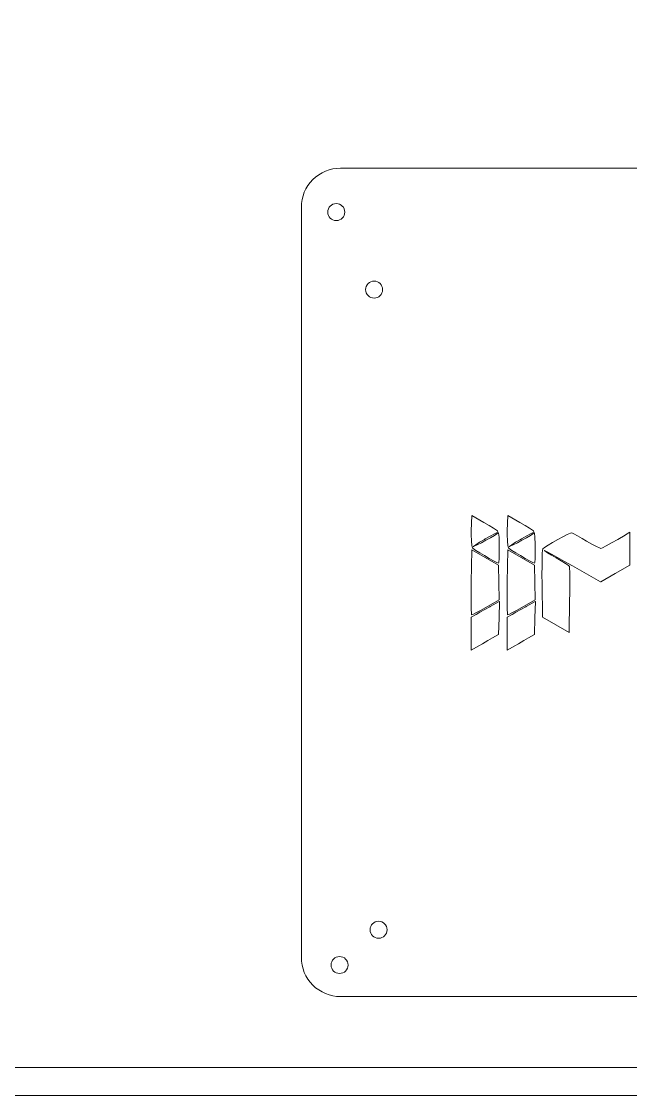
# Model space of a CAD drawing. Header units: millimetres. Extents: x -5 to 795, y -5 to 389.
# Drawn here: x 211.3 to 320.4, y -5 to 187.3 of the extents above; entities that cross this region are included whole.
import ezdxf

# ---------------------------------------------------------------- set-up
doc = ezdxf.new("R2010")
doc.units = ezdxf.units.MM
doc.header["$MEASUREMENT"] = 0
doc.layers.get('0').update_dxf_attribs({"lineweight": 0, "true_color": 0xf6921e})
doc.layers.add('Cutting lines', color=5, linetype='Continuous', lineweight=0)
doc.layers.add('Line engraving', color=1, linetype='Continuous', lineweight=0)

msp = doc.modelspace()

# ---------------------------------------------------------------- linework, layer by layer
at = {"lineweight": 0}
for points in [[(-5, -5), (795, -5), (795, 389), (-5, 389)], [(0, 0), (790, 0), (790, 384), (0, 384)]]:
    msp.add_lwpolyline(points, close=True, dxfattribs=at)
at = {"layer": 'Cutting lines', "lineweight": 0}
msp.add_lwpolyline([(426.53, 114.85), (459.94, 130.43, 0.414222), (463.32, 139.73), (437.36, 195.41, 0.414191), (428.06, 198.8), (348.49, 161.7, -0.109498), (345.53, 161.05), (268.4, 161.05, 0.414214), (261.4, 154.05), (261.4, 19.72, 0.414214), (268.4, 12.72), (270.45, 12.72), (306.16, 12.72), (376.03, 12.72), (411.94, 12.72), (415.48, 12.72, 0.414214), (422.48, 19.72), (422.48, 108.51, -0.291482)], format="xyb", close=True, dxfattribs=at)
for centre in [(267.66, 153.19), (274.43, 139.3), (275.24, 24.69), (268.25, 18.37)]:
    msp.add_circle(centre, 1.52, dxfattribs=at)
at = {"layer": 'Line engraving', "linetype": 'Continuous'}
for p, q in [((291.84, 96.1), (291.91, 98.83)), ((291.91, 98.83), (291.91, 98.84)), ((291.91, 98.84), (291.91, 98.84)), ((291.91, 98.84), (291.91, 98.84)), ((291.91, 98.84), (291.91, 98.84)), ((291.91, 98.84), (291.92, 98.84)), ((291.91, 98.83), (291.91, 98.83)), ((291.92, 98.84), (291.92, 98.85)), ((291.92, 98.85), (291.92, 98.85)), ((291.92, 98.85), (291.92, 98.85)), ((291.92, 98.85), (291.92, 98.85)), ((291.92, 98.85), (291.92, 98.85)), ((291.92, 98.85), (291.93, 98.85)), ((291.92, 98.84), (291.92, 98.84)), ((291.92, 98.84), (291.92, 98.84)), ((291.92, 98.84), (291.92, 98.84)), ((291.93, 98.85), (291.93, 98.85)), ((291.93, 98.85), (291.93, 98.85)), ((291.93, 98.85), (291.93, 98.85)), ((291.93, 98.85), (291.93, 98.85)), ((291.93, 98.85), (291.93, 98.85)), ((291.93, 98.85), (291.94, 98.85)), ((291.94, 98.85), (291.94, 98.85)), ((291.94, 98.85), (294.09, 97.61)), ((298.29, 96.1), (298.36, 98.83)), ((298.36, 98.83), (298.36, 98.84)), ((298.36, 98.84), (298.36, 98.84)), ((298.36, 98.84), (298.36, 98.84)), ((298.36, 98.84), (298.36, 98.84)), ((298.36, 98.84), (298.37, 98.84)), ((298.36, 98.83), (298.36, 98.83)), ((298.37, 98.84), (298.37, 98.85)), ((298.37, 98.85), (298.37, 98.85)), ((298.37, 98.85), (298.37, 98.85)), ((298.37, 98.85), (298.37, 98.85)), ((298.37, 98.85), (298.37, 98.85)), ((298.37, 98.85), (298.38, 98.85)), ((298.37, 98.84), (298.37, 98.84)), ((298.37, 98.84), (298.37, 98.84)), ((298.37, 98.84), (298.37, 98.84)), ((298.38, 98.85), (298.38, 98.85)), ((298.38, 98.85), (298.38, 98.85)), ((298.38, 98.85), (298.38, 98.85)), ((298.38, 98.85), (298.38, 98.85)), ((298.38, 98.85), (298.38, 98.85)), ((298.38, 98.85), (298.39, 98.85)), ((298.39, 98.85), (298.39, 98.85)), ((298.39, 98.85), (300.54, 97.61)), ((294.09, 97.61), (294.09, 97.61)), ((294.09, 97.61), (294.09, 97.61)), ((294.09, 97.61), (295.02, 97.06)), ((295.02, 97.06), (295.02, 97.06)), ((295.02, 97.06), (295.02, 97.06)), ((295.02, 97.06), (295.81, 96.58)), ((295.81, 96.58), (295.81, 96.58)), ((295.81, 96.58), (295.81, 96.58)), ((295.81, 96.58), (296.36, 96.23)), ((296.36, 96.23), (296.36, 96.22)), ((296.36, 96.22), (296.36, 96.22)), ((296.36, 96.22), (296.54, 96.09)), ((300.54, 97.61), (300.54, 97.61)), ((300.54, 97.61), (300.54, 97.61)), ((300.54, 97.61), (301.47, 97.06)), ((301.47, 97.06), (301.47, 97.06)), ((301.47, 97.06), (301.47, 97.06)), ((301.47, 97.06), (302.26, 96.58)), ((302.26, 96.58), (302.26, 96.58)), ((302.26, 96.58), (302.26, 96.58)), ((302.26, 96.58), (302.81, 96.23)), ((302.81, 96.23), (302.81, 96.22)), ((302.81, 96.22), (302.81, 96.22)), ((302.81, 96.22), (302.99, 96.09)), ((291.83, 95.48), (291.84, 96.1)), ((291.85, 94.28), (291.83, 95.48)), ((291.83, 95.48), (291.83, 95.48)), ((291.83, 95.48), (291.83, 95.48)), ((291.84, 96.1), (291.84, 96.1)), ((291.84, 96.1), (291.84, 96.1)), ((291.92, 93.46), (291.85, 94.28)), ((291.85, 94.28), (291.85, 94.28)), ((291.85, 94.28), (291.85, 94.28)), ((294.2, 94.57), (293.32, 94.06)), ((293.64, 93.97), (294.46, 94.42)), ((294.35, 94.65), (294.2, 94.57)), ((295.34, 95.21), (294.35, 94.65)), ((294.35, 94.65), (294.35, 94.65)), ((294.46, 94.42), (295.28, 94.88)), ((295.28, 94.88), (295.97, 95.3)), ((295.99, 95.56), (295.34, 95.21)), ((295.97, 95.3), (296.44, 95.6)), ((296.37, 95.74), (295.99, 95.56)), ((296.53, 95.77), (296.37, 95.74)), ((296.44, 95.6), (296.56, 95.72)), ((296.56, 95.72), (296.53, 95.77)), ((296.54, 96.09), (296.54, 96.09)), ((296.54, 96.09), (296.55, 96.09)), ((296.55, 96.09), (296.55, 96.09)), ((296.55, 96.09), (296.55, 96.08)), ((296.55, 96.08), (296.55, 96.08)), ((296.55, 96.08), (296.55, 96.08)), ((296.55, 96.08), (296.7, 95.72)), ((296.7, 95.72), (296.7, 95.72)), ((296.7, 95.72), (296.7, 95.72)), ((296.7, 95.72), (296.7, 95.72)), ((296.7, 95.72), (296.7, 95.72)), ((296.7, 95.72), (296.7, 95.72)), ((296.7, 95.72), (296.8, 94.95)), ((296.8, 94.95), (296.8, 94.95)), ((296.8, 94.95), (296.8, 94.95)), ((296.8, 94.95), (296.84, 93.75)), ((298.28, 95.48), (298.29, 96.1)), ((298.3, 94.28), (298.28, 95.48)), ((298.28, 95.48), (298.28, 95.48)), ((298.28, 95.48), (298.28, 95.48)), ((298.29, 96.1), (298.29, 96.1)), ((298.29, 96.1), (298.29, 96.1)), ((298.37, 93.46), (298.3, 94.28)), ((298.3, 94.28), (298.3, 94.28)), ((298.3, 94.28), (298.3, 94.28)), ((300.65, 94.57), (299.77, 94.06)), ((300.09, 93.97), (300.91, 94.42)), ((300.8, 94.65), (300.65, 94.57)), ((301.78, 95.21), (300.8, 94.65)), ((300.8, 94.65), (300.8, 94.65)), ((300.91, 94.42), (301.73, 94.88)), ((301.73, 94.88), (302.42, 95.3)), ((302.44, 95.56), (301.78, 95.21)), ((302.42, 95.3), (302.88, 95.6)), ((302.82, 95.74), (302.44, 95.56)), ((302.98, 95.77), (302.82, 95.74)), ((302.88, 95.6), (303.01, 95.72)), ((303.01, 95.72), (302.98, 95.77)), ((302.99, 96.09), (302.99, 96.09)), ((302.99, 96.09), (302.99, 96.09)), ((302.99, 96.09), (302.99, 96.09)), ((302.99, 96.09), (302.99, 96.08)), ((302.99, 96.08), (302.99, 96.08)), ((302.99, 96.08), (303, 96.08)), ((303, 96.08), (303.15, 95.72)), ((303.15, 95.72), (303.15, 95.72)), ((303.15, 95.72), (303.15, 95.72)), ((303.15, 95.72), (303.15, 95.72)), ((303.15, 95.72), (303.15, 95.72)), ((303.15, 95.72), (303.15, 95.72)), ((303.15, 95.72), (303.24, 94.95)), ((303.24, 94.95), (303.24, 94.95)), ((303.24, 94.95), (303.24, 94.95)), ((303.24, 94.95), (303.29, 93.75)), ((306.39, 94.05), (307.31, 94.57)), ((307.31, 94.57), (308.21, 95.05)), ((307.31, 94.57), (307.31, 94.57)), ((307.31, 94.57), (307.31, 94.57)), ((308.21, 95.05), (309.01, 95.44)), ((308.21, 95.05), (308.21, 95.05)), ((308.21, 95.05), (308.21, 95.05)), ((309.01, 95.45), (309.6, 95.69)), ((309.01, 95.44), (309.01, 95.45)), ((309.01, 95.44), (309.01, 95.44)), ((309.6, 95.69), (309.86, 95.74)), ((309.6, 95.69), (309.6, 95.69)), ((309.6, 95.69), (309.6, 95.69)), ((309.86, 95.74), (309.86, 95.74)), ((309.86, 95.74), (309.86, 95.74)), ((309.86, 95.74), (309.86, 95.74)), ((309.86, 95.74), (309.87, 95.74)), ((309.87, 95.74), (309.87, 95.74)), ((309.87, 95.74), (309.87, 95.74)), ((309.87, 95.74), (310.21, 95.57)), ((310.21, 95.57), (310.21, 95.57)), ((310.21, 95.57), (310.21, 95.57)), ((310.21, 95.57), (310.86, 95.22)), ((310.86, 95.22), (310.86, 95.22)), ((310.86, 95.22), (310.86, 95.22)), ((310.86, 95.22), (311.72, 94.74)), ((311.72, 94.74), (311.72, 94.74)), ((311.72, 94.74), (311.72, 94.74)), ((311.72, 94.74), (312.5, 94.29)), ((312.5, 94.29), (313.45, 93.75)), ((316.92, 93.94), (318.07, 94.59)), ((318.07, 94.59), (319.37, 95.36)), ((319.37, 95.36), (319.45, 95.41)), ((319.45, 95.41), (320.22, 95.87)), ((319.45, 95.41), (319.45, 95.41)), ((320.22, 95.87), (320.22, 95.87)), ((320.22, 95.87), (320.23, 95.87)), ((320.23, 95.87), (320.23, 95.87)), ((320.23, 95.87), (320.23, 95.87)), ((320.23, 95.87), (320.23, 95.87)), ((320.23, 95.87), (320.23, 95.87)), ((320.23, 95.87), (320.23, 95.87)), ((320.23, 95.87), (320.24, 95.87)), ((320.24, 95.87), (320.24, 95.87)), ((320.24, 95.87), (320.24, 95.87)), ((320.24, 95.87), (320.24, 95.87)), ((320.24, 95.87), (320.24, 95.87)), ((320.24, 95.87), (320.24, 95.87)), ((320.24, 95.87), (320.25, 95.87)), ((320.25, 95.87), (320.25, 95.87)), ((320.25, 95.87), (320.25, 95.87)), ((320.25, 95.87), (320.25, 95.87)), ((320.25, 95.87), (320.25, 95.87)), ((320.25, 95.87), (320.25, 95.86)), ((320.25, 95.86), (320.25, 95.86)), ((320.25, 95.86), (320.25, 95.86)), ((320.25, 95.86), (320.25, 95.86)), ((320.25, 95.86), (320.25, 95.86)), ((320.25, 95.86), (320.25, 95.85)), ((320.25, 95.85), (320.25, 95.85)), ((320.25, 95.85), (320.25, 95.85)), ((320.25, 95.85), (320.25, 89.96)), ((291.84, 86.93), (291.91, 92.68)), ((291.91, 92.69), (291.92, 92.7)), ((291.91, 92.68), (291.91, 92.69)), ((291.91, 92.69), (291.91, 92.69)), ((291.91, 92.69), (291.91, 92.69)), ((291.91, 92.69), (291.91, 92.69)), ((291.91, 92.69), (291.91, 92.69)), ((292.03, 93.06), (291.92, 93.46)), ((291.92, 93.46), (291.92, 93.46)), ((291.92, 93.46), (291.92, 93.46)), ((291.92, 92.7), (291.92, 92.7)), ((291.92, 92.7), (291.92, 92.7)), ((291.92, 92.7), (291.92, 92.7)), ((291.92, 92.7), (291.92, 92.7)), ((291.92, 92.7), (291.92, 92.7)), ((291.92, 92.7), (291.92, 92.7)), ((291.92, 92.7), (291.92, 92.7)), ((291.92, 92.7), (291.92, 92.7)), ((291.92, 92.7), (291.93, 92.7)), ((291.93, 92.7), (291.93, 92.7)), ((291.93, 92.7), (291.93, 92.7)), ((291.93, 92.7), (291.93, 92.7)), ((291.93, 92.7), (291.93, 92.7)), ((291.93, 92.7), (291.93, 92.7)), ((291.93, 92.7), (291.94, 92.7)), ((291.94, 92.7), (291.94, 92.7)), ((291.94, 92.7), (296.72, 89.96)), ((292.03, 93.05), (292.03, 93.06)), ((292.04, 93.05), (292.03, 93.05)), ((292.03, 93.05), (292.03, 93.05)), ((292.17, 92.94), (292.04, 93.05)), ((292.04, 93.05), (292.04, 93.05)), ((292.04, 93.05), (292.04, 93.05)), ((292.04, 93.05), (292.04, 93.05)), ((292.64, 92.62), (292.17, 92.94)), ((292.17, 92.94), (292.17, 92.94)), ((292.17, 92.94), (292.17, 92.94)), ((292.2, 93.29), (292.37, 93.34)), ((292.24, 93.33), (292.2, 93.29)), ((292.64, 93.62), (292.24, 93.33)), ((292.37, 93.34), (292.91, 93.59)), ((293.32, 94.06), (292.64, 93.62)), ((292.64, 92.61), (292.64, 92.62)), ((292.64, 92.62), (292.64, 92.62)), ((293.35, 92.17), (292.64, 92.61)), ((292.91, 93.59), (293.64, 93.97)), ((296.84, 93.75), (296.84, 93.75)), ((296.84, 93.75), (296.84, 93.75)), ((296.84, 93.75), (296.85, 93.06)), ((296.85, 93.06), (296.84, 91.98)), ((296.85, 93.06), (296.85, 93.06)), ((296.85, 93.06), (296.85, 93.06)), ((298.29, 86.93), (298.36, 92.68)), ((298.36, 92.69), (298.37, 92.7)), ((298.36, 92.68), (298.36, 92.69)), ((298.36, 92.69), (298.36, 92.69)), ((298.36, 92.69), (298.36, 92.69)), ((298.36, 92.69), (298.36, 92.69)), ((298.36, 92.69), (298.36, 92.69)), ((298.48, 93.06), (298.37, 93.46)), ((298.37, 93.46), (298.37, 93.46)), ((298.37, 93.46), (298.37, 93.46)), ((298.37, 92.7), (298.37, 92.7)), ((298.37, 92.7), (298.37, 92.7)), ((298.37, 92.7), (298.37, 92.7)), ((298.37, 92.7), (298.37, 92.7)), ((298.37, 92.7), (298.37, 92.7)), ((298.37, 92.7), (298.37, 92.7)), ((298.37, 92.7), (298.37, 92.7)), ((298.37, 92.7), (298.37, 92.7)), ((298.37, 92.7), (298.38, 92.7)), ((298.38, 92.7), (298.38, 92.7)), ((298.38, 92.7), (298.38, 92.7)), ((298.38, 92.7), (298.38, 92.7)), ((298.38, 92.7), (298.38, 92.7)), ((298.38, 92.7), (298.38, 92.7)), ((298.38, 92.7), (298.39, 92.7)), ((298.39, 92.7), (298.39, 92.7)), ((298.39, 92.7), (303.17, 89.96)), ((298.48, 93.05), (298.48, 93.06)), ((298.49, 93.05), (298.48, 93.05)), ((298.48, 93.05), (298.48, 93.05)), ((298.61, 92.94), (298.49, 93.05)), ((298.49, 93.05), (298.49, 93.05)), ((298.49, 93.05), (298.49, 93.05)), ((298.49, 93.05), (298.49, 93.05)), ((298.62, 92.94), (298.61, 92.94)), ((299.09, 92.62), (298.62, 92.94)), ((298.62, 92.94), (298.62, 92.94)), ((298.65, 93.29), (298.82, 93.34)), ((298.69, 93.33), (298.65, 93.29)), ((299.09, 93.62), (298.69, 93.33)), ((298.82, 93.34), (299.36, 93.59)), ((299.77, 94.06), (299.09, 93.62)), ((299.09, 92.61), (299.09, 92.62)), ((299.09, 92.62), (299.09, 92.62)), ((299.8, 92.17), (299.09, 92.61)), ((299.36, 93.59), (300.09, 93.97)), ((303.29, 93.75), (303.29, 93.75)), ((303.29, 93.75), (303.29, 93.75)), ((303.29, 93.75), (303.29, 93.06)), ((303.29, 93.06), (303.29, 93.06)), ((303.29, 93.06), (303.29, 93.06)), ((303.29, 93.06), (303.29, 91.98)), ((304.55, 92.03), (304.59, 92.65)), ((304.59, 92.66), (304.63, 92.85)), ((304.59, 92.65), (304.59, 92.66)), ((304.59, 92.65), (304.59, 92.65)), ((304.63, 92.85), (304.63, 92.86)), ((304.63, 92.86), (304.63, 92.86)), ((304.63, 92.86), (304.63, 92.86)), ((304.63, 92.86), (304.64, 92.86)), ((304.63, 92.85), (304.63, 92.85)), ((304.64, 92.86), (304.95, 93.14)), ((304.64, 92.86), (304.64, 92.86)), ((304.94, 92.6), (304.9, 92.61)), ((304.9, 92.61), (304.98, 92.53)), ((305.43, 92.36), (304.94, 92.6)), ((304.95, 93.14), (304.95, 93.14)), ((304.95, 93.14), (304.96, 93.14)), ((304.96, 93.14), (305.58, 93.56)), ((304.98, 92.53), (305.47, 92.2)), ((306.23, 91.94), (305.43, 92.36)), ((305.58, 93.56), (306.39, 94.05)), ((305.58, 93.56), (305.58, 93.56)), ((305.58, 93.56), (305.58, 93.56)), ((306.39, 94.05), (306.39, 94.05)), ((306.39, 94.05), (306.39, 94.05)), ((313.45, 93.75), (314.25, 93.32)), ((314.25, 93.32), (314.8, 93.05)), ((314.8, 93.05), (315.02, 92.97)), ((315.02, 92.97), (315.33, 93.09)), ((315.33, 93.09), (315.99, 93.42)), ((315.99, 93.42), (316.92, 93.94)), ((294.19, 91.67), (293.35, 92.17)), ((293.35, 92.17), (293.35, 92.17)), ((293.35, 92.17), (293.35, 92.17)), ((295.05, 91.16), (294.19, 91.67)), ((294.19, 91.67), (294.19, 91.67)), ((294.19, 91.67), (294.19, 91.67)), ((295.83, 90.73), (295.05, 91.16)), ((295.05, 91.16), (295.05, 91.16)), ((295.05, 91.16), (295.05, 91.16)), ((296.41, 90.42), (295.83, 90.73)), ((295.83, 90.73), (295.83, 90.73)), ((295.83, 90.73), (295.83, 90.73)), ((296.7, 90.3), (296.41, 90.42)), ((296.41, 90.42), (296.41, 90.42)), ((296.41, 90.42), (296.41, 90.42)), ((296.77, 90.51), (296.73, 90.32)), ((296.81, 91.1), (296.77, 90.52)), ((296.77, 90.52), (296.77, 90.51)), ((296.77, 90.51), (296.77, 90.51)), ((296.84, 91.98), (296.81, 91.1)), ((296.81, 91.1), (296.81, 91.1)), ((296.81, 91.1), (296.81, 91.1)), ((296.84, 91.98), (296.84, 91.98)), ((296.84, 91.98), (296.84, 91.98)), ((300.64, 91.67), (299.8, 92.17)), ((299.8, 92.17), (299.8, 92.17)), ((299.8, 92.17), (299.8, 92.17)), ((301.5, 91.16), (300.64, 91.67)), ((300.64, 91.67), (300.64, 91.67)), ((300.64, 91.67), (300.64, 91.67)), ((302.28, 90.73), (301.5, 91.16)), ((301.5, 91.16), (301.5, 91.16)), ((301.5, 91.16), (301.5, 91.16)), ((302.86, 90.42), (302.28, 90.73)), ((302.28, 90.73), (302.28, 90.73)), ((302.28, 90.73), (302.28, 90.73)), ((303.15, 90.3), (302.86, 90.42)), ((302.86, 90.42), (302.86, 90.42)), ((302.86, 90.42), (302.86, 90.42)), ((303.22, 90.51), (303.18, 90.32)), ((303.26, 91.1), (303.22, 90.52)), ((303.22, 90.52), (303.22, 90.51)), ((303.22, 90.51), (303.22, 90.51)), ((303.29, 91.98), (303.26, 91.1)), ((303.26, 91.1), (303.26, 91.1)), ((303.26, 91.1), (303.26, 91.1)), ((303.29, 91.98), (303.29, 91.98)), ((303.29, 91.98), (303.29, 91.98)), ((304.51, 89.77), (304.52, 91.04)), ((304.52, 91.04), (304.55, 92.03)), ((304.52, 91.04), (304.52, 91.04)), ((304.52, 91.04), (304.52, 91.04)), ((304.55, 92.03), (304.55, 92.03)), ((304.55, 92.03), (304.55, 92.03)), ((305.47, 92.2), (306.22, 91.74)), ((306.22, 91.74), (307.02, 91.28)), ((307.29, 91.36), (306.23, 91.94)), ((307.02, 91.28), (307.02, 91.28)), ((307.02, 91.28), (307.02, 91.28)), ((307.02, 91.28), (307.96, 90.73)), ((308.55, 90.65), (307.29, 91.36)), ((307.29, 91.36), (307.29, 91.36)), ((307.96, 90.73), (307.96, 90.73)), ((307.96, 90.73), (307.96, 90.73)), ((307.96, 90.73), (308.73, 90.25)), ((309.96, 89.86), (308.55, 90.65)), ((308.55, 90.65), (308.55, 90.65)), ((296.71, 90.3), (296.7, 90.3)), ((296.7, 90.3), (296.7, 90.3)), ((296.7, 90.3), (296.7, 90.3)), ((296.7, 90.3), (296.7, 90.3)), ((296.7, 90.3), (296.7, 90.3)), ((296.71, 90.3), (296.71, 90.3)), ((296.72, 90.3), (296.71, 90.3)), ((296.71, 90.3), (296.71, 90.3)), ((296.71, 90.3), (296.71, 90.3)), ((296.71, 90.3), (296.71, 90.3)), ((296.71, 90.3), (296.71, 90.3)), ((296.71, 90.3), (296.71, 90.3)), ((296.71, 90.3), (296.71, 90.3)), ((296.73, 90.32), (296.72, 90.31)), ((296.72, 90.31), (296.72, 90.31)), ((296.72, 90.31), (296.72, 90.31)), ((296.72, 90.31), (296.72, 90.31)), ((296.72, 90.31), (296.72, 90.31)), ((296.72, 90.31), (296.72, 90.3)), ((296.72, 90.3), (296.72, 90.3)), ((296.72, 90.3), (296.72, 90.3)), ((296.72, 89.96), (296.72, 89.96)), ((296.72, 89.96), (296.72, 89.95)), ((296.72, 89.95), (296.72, 89.95)), ((296.72, 89.95), (296.72, 89.95)), ((296.72, 89.95), (296.72, 89.95)), ((296.72, 89.95), (296.73, 89.95)), ((296.73, 89.95), (296.73, 89.95)), ((296.73, 89.95), (296.73, 89.95)), ((296.73, 89.95), (296.73, 89.94)), ((296.73, 89.94), (296.73, 89.94)), ((296.73, 89.94), (296.79, 86.85)), ((303.16, 90.3), (303.15, 90.3)), ((303.15, 90.3), (303.15, 90.3)), ((303.15, 90.3), (303.15, 90.3)), ((303.15, 90.3), (303.15, 90.3)), ((303.15, 90.3), (303.15, 90.3)), ((303.16, 90.3), (303.16, 90.3)), ((303.17, 90.3), (303.16, 90.3)), ((303.16, 90.3), (303.16, 90.3)), ((303.16, 90.3), (303.16, 90.3)), ((303.16, 90.3), (303.16, 90.3)), ((303.16, 90.3), (303.16, 90.3)), ((303.16, 90.3), (303.16, 90.3)), ((303.16, 90.3), (303.16, 90.3)), ((303.18, 90.32), (303.17, 90.31)), ((303.17, 90.31), (303.17, 90.31)), ((303.17, 90.31), (303.17, 90.31)), ((303.17, 90.31), (303.17, 90.31)), ((303.17, 90.31), (303.17, 90.31)), ((303.17, 90.31), (303.17, 90.3)), ((303.17, 90.3), (303.17, 90.3)), ((303.17, 90.3), (303.17, 90.3)), ((303.17, 89.96), (303.17, 89.96)), ((303.17, 89.96), (303.17, 89.95)), ((303.17, 89.95), (303.17, 89.95)), ((303.17, 89.95), (303.17, 89.95)), ((303.17, 89.95), (303.17, 89.95)), ((303.17, 89.95), (303.18, 89.95)), ((303.18, 89.95), (303.18, 89.95)), ((303.18, 89.95), (303.18, 89.95)), ((303.18, 89.95), (303.18, 89.94)), ((303.18, 89.94), (303.18, 89.94)), ((303.18, 89.94), (303.24, 86.85)), ((304.5, 88.28), (304.51, 89.77)), ((304.51, 89.77), (304.51, 89.77)), ((304.51, 89.77), (304.51, 89.77)), ((308.73, 90.25), (308.73, 90.25)), ((308.73, 90.25), (308.73, 90.25)), ((308.73, 90.25), (309.24, 89.9)), ((309.24, 89.9), (309.24, 89.9)), ((309.24, 89.9), (309.24, 89.89)), ((309.24, 89.89), (309.41, 89.73)), ((309.41, 89.73), (309.41, 89.73)), ((309.41, 89.73), (309.41, 89.73)), ((309.41, 89.73), (309.42, 89.73)), ((309.42, 89.73), (309.42, 89.73)), ((309.42, 89.73), (309.42, 89.73)), ((309.42, 89.73), (309.42, 89.73)), ((309.42, 89.73), (309.42, 89.73)), ((309.42, 89.73), (309.42, 89.72)), ((309.42, 89.72), (309.42, 89.72)), ((309.42, 89.72), (309.42, 89.72)), ((309.42, 89.72), (309.44, 89.42)), ((309.44, 89.42), (309.44, 89.42)), ((309.44, 89.42), (309.44, 89.42)), ((309.44, 89.42), (309.46, 88.72)), ((309.46, 88.72), (309.46, 88.72)), ((309.46, 88.72), (309.46, 88.71)), ((309.46, 88.71), (309.47, 87.67)), ((315, 86.97), (309.96, 89.86)), ((309.96, 89.86), (309.96, 89.86)), ((320.24, 89.94), (317.63, 88.46)), ((320.25, 89.95), (320.24, 89.95)), ((320.24, 89.95), (320.24, 89.94)), ((320.24, 89.94), (320.24, 89.94)), ((320.24, 89.94), (320.24, 89.94)), ((320.25, 89.96), (320.25, 89.96)), ((320.25, 89.96), (320.25, 89.96)), ((320.25, 89.96), (320.25, 89.96)), ((320.25, 89.96), (320.25, 89.96)), ((320.25, 89.96), (320.25, 89.96)), ((320.25, 89.96), (320.25, 89.96)), ((320.25, 89.96), (320.25, 89.95)), ((320.25, 89.95), (320.25, 89.95)), ((320.25, 89.95), (320.25, 89.95)), ((320.25, 89.95), (320.25, 89.95)), ((291.84, 85.8), (291.84, 86.93)), ((291.84, 86.93), (291.84, 86.93)), ((291.84, 86.93), (291.84, 86.93)), ((296.79, 86.85), (296.85, 83.75)), ((298.28, 85.8), (298.29, 86.93)), ((298.29, 86.93), (298.29, 86.93)), ((298.29, 86.93), (298.29, 86.93)), ((303.24, 86.85), (303.3, 83.75)), ((304.51, 86.63), (304.5, 88.28)), ((304.5, 88.28), (304.5, 88.28)), ((304.5, 88.28), (304.5, 88.28)), ((304.57, 80.67), (304.51, 86.63)), ((304.51, 86.63), (304.51, 86.63)), ((304.51, 86.63), (304.51, 86.63)), ((309.47, 87.67), (309.47, 87.67)), ((309.47, 87.67), (309.47, 87.67)), ((309.47, 87.67), (309.47, 86.35)), ((315.01, 86.97), (315, 86.97)), ((315, 86.97), (315, 86.97)), ((315.02, 86.97), (315.01, 86.97)), ((315.01, 86.97), (315.01, 86.97)), ((315.01, 86.97), (315.01, 86.97)), ((315.01, 86.97), (315.01, 86.97)), ((317.63, 88.46), (315.02, 86.97)), ((315.02, 86.97), (315.02, 86.97)), ((315.02, 86.97), (315.02, 86.97)), ((315.02, 86.97), (315.02, 86.97)), ((315.02, 86.97), (315.02, 86.97)), ((291.83, 84.3), (291.84, 85.8)), ((291.84, 85.8), (291.84, 85.8)), ((291.84, 85.8), (291.84, 85.8)), ((298.28, 84.3), (298.28, 85.8)), ((298.28, 85.8), (298.28, 85.8)), ((298.28, 85.8), (298.28, 85.8)), ((309.46, 84.83), (309.45, 83.7)), ((309.47, 86.35), (309.46, 84.83)), ((309.46, 84.83), (309.46, 84.83)), ((309.46, 84.83), (309.46, 84.83)), ((309.47, 86.35), (309.47, 86.35)), ((309.47, 86.35), (309.47, 86.35)), ((291.83, 83.01), (291.83, 84.3)), ((291.83, 84.3), (291.83, 84.3)), ((291.83, 84.3), (291.83, 84.3)), ((291.83, 82), (291.83, 83.01)), ((291.83, 83.01), (291.83, 83.01)), ((291.83, 83.01), (291.83, 83.01)), ((296.84, 83.73), (294.42, 82.36)), ((295.21, 82.55), (296.83, 83.46)), ((296.86, 83.44), (296.8, 80.51)), ((296.83, 83.46), (296.84, 83.47)), ((296.83, 83.46), (296.83, 83.46)), ((296.83, 83.46), (296.83, 83.46)), ((296.83, 83.46), (296.83, 83.46)), ((296.85, 83.74), (296.84, 83.73)), ((296.84, 83.73), (296.84, 83.73)), ((296.84, 83.73), (296.84, 83.73)), ((296.84, 83.47), (296.84, 83.47)), ((296.84, 83.47), (296.84, 83.47)), ((296.84, 83.47), (296.84, 83.47)), ((296.84, 83.47), (296.85, 83.47)), ((296.85, 83.75), (296.85, 83.75)), ((296.85, 83.75), (296.85, 83.75)), ((296.85, 83.75), (296.85, 83.75)), ((296.85, 83.75), (296.85, 83.75)), ((296.85, 83.75), (296.85, 83.75)), ((296.85, 83.75), (296.85, 83.75)), ((296.85, 83.75), (296.85, 83.74)), ((296.85, 83.74), (296.85, 83.74)), ((296.85, 83.74), (296.85, 83.74)), ((296.85, 83.74), (296.85, 83.74)), ((296.85, 83.74), (296.85, 83.74)), ((296.85, 83.47), (296.85, 83.47)), ((296.85, 83.47), (296.85, 83.47)), ((296.85, 83.47), (296.85, 83.46)), ((296.85, 83.46), (296.85, 83.46)), ((296.85, 83.46), (296.85, 83.46)), ((296.85, 83.46), (296.85, 83.46)), ((296.85, 83.46), (296.85, 83.46)), ((296.85, 83.46), (296.86, 83.46)), ((296.86, 83.46), (296.86, 83.46)), ((296.86, 83.46), (296.86, 83.46)), ((296.86, 83.46), (296.86, 83.45)), ((296.86, 83.45), (296.86, 83.45)), ((296.86, 83.45), (296.86, 83.45)), ((296.86, 83.45), (296.86, 83.45)), ((296.86, 83.45), (296.86, 83.45)), ((296.86, 83.45), (296.86, 83.44)), ((296.86, 83.44), (296.86, 83.44)), ((296.86, 83.44), (296.86, 83.44)), ((298.28, 83.01), (298.28, 84.3)), ((298.28, 84.3), (298.28, 84.3)), ((298.28, 84.3), (298.28, 84.3)), ((298.28, 82), (298.28, 83.01)), ((298.28, 83.01), (298.28, 83.01)), ((298.28, 83.01), (298.28, 83.01)), ((303.29, 83.73), (300.87, 82.36)), ((301.66, 82.55), (303.28, 83.46)), ((303.31, 83.44), (303.24, 80.51)), ((303.28, 83.46), (303.29, 83.47)), ((303.28, 83.46), (303.28, 83.46)), ((303.28, 83.46), (303.28, 83.46)), ((303.28, 83.46), (303.28, 83.46)), ((303.3, 83.74), (303.29, 83.74)), ((303.29, 83.74), (303.29, 83.73)), ((303.29, 83.73), (303.29, 83.73)), ((303.29, 83.73), (303.29, 83.73)), ((303.29, 83.47), (303.29, 83.47)), ((303.29, 83.47), (303.29, 83.47)), ((303.29, 83.47), (303.29, 83.47)), ((303.29, 83.47), (303.29, 83.47)), ((303.29, 83.47), (303.29, 83.47)), ((303.29, 83.47), (303.29, 83.47)), ((303.29, 83.47), (303.3, 83.46)), ((303.3, 83.75), (303.3, 83.75)), ((303.3, 83.75), (303.3, 83.75)), ((303.3, 83.75), (303.3, 83.75)), ((303.3, 83.75), (303.3, 83.75)), ((303.3, 83.75), (303.3, 83.75)), ((303.3, 83.75), (303.3, 83.75)), ((303.3, 83.75), (303.3, 83.74)), ((303.3, 83.74), (303.3, 83.74)), ((303.3, 83.74), (303.3, 83.74)), ((303.3, 83.74), (303.3, 83.74)), ((303.3, 83.46), (303.3, 83.46)), ((303.3, 83.46), (303.3, 83.46)), ((303.3, 83.46), (303.3, 83.46)), ((303.3, 83.46), (303.3, 83.46)), ((303.3, 83.46), (303.31, 83.46)), ((303.31, 83.46), (303.31, 83.46)), ((303.31, 83.46), (303.31, 83.46)), ((303.31, 83.46), (303.31, 83.45)), ((303.31, 83.45), (303.31, 83.45)), ((303.31, 83.45), (303.31, 83.45)), ((303.31, 83.45), (303.31, 83.45)), ((303.31, 83.45), (303.31, 83.45)), ((303.31, 83.45), (303.31, 83.44)), ((303.31, 83.44), (303.31, 83.44)), ((303.31, 83.44), (303.31, 83.44)), ((309.45, 83.7), (309.39, 77.93)), ((309.45, 83.7), (309.45, 83.7)), ((309.45, 83.7), (309.45, 83.7)), ((291.81, 80.67), (292.7, 81.16)), ((291.85, 81.34), (291.83, 82)), ((291.83, 82), (291.83, 82)), ((291.83, 82), (291.83, 82)), ((291.87, 81.08), (291.85, 81.34)), ((291.85, 81.34), (291.85, 81.34)), ((291.85, 81.34), (291.85, 81.34)), ((291.87, 81.07), (291.87, 81.08)), ((291.87, 81.08), (291.87, 81.08)), ((291.87, 81.08), (291.87, 81.08)), ((291.87, 81.08), (291.87, 81.08)), ((291.87, 81.08), (291.87, 81.08)), ((291.87, 81.08), (291.87, 81.08)), ((291.87, 81.08), (291.87, 81.08)), ((291.88, 81.07), (291.87, 81.07)), ((291.89, 81.06), (291.88, 81.07)), ((291.88, 81.07), (291.88, 81.07)), ((291.88, 81.07), (291.88, 81.07)), ((291.88, 81.07), (291.88, 81.07)), ((291.88, 81.07), (291.88, 81.07)), ((291.88, 81.07), (291.88, 81.07)), ((291.88, 81.07), (291.88, 81.07)), ((291.89, 81.06), (291.89, 81.06)), ((291.89, 81.06), (291.89, 81.06)), ((291.9, 81.06), (291.89, 81.06)), ((291.89, 81.06), (291.89, 81.06)), ((292.12, 81.14), (291.9, 81.07)), ((291.9, 81.07), (291.9, 81.07)), ((291.9, 81.07), (291.9, 81.06)), ((291.9, 81.06), (291.9, 81.06)), ((292.67, 81.4), (292.12, 81.14)), ((292.12, 81.14), (292.12, 81.14)), ((292.12, 81.14), (292.12, 81.14)), ((293.46, 81.82), (292.67, 81.4)), ((292.67, 81.4), (292.67, 81.4)), ((292.67, 81.4), (292.67, 81.4)), ((292.7, 81.16), (293.36, 81.52)), ((292.7, 81.16), (292.7, 81.16)), ((293.36, 81.52), (294.25, 82.02)), ((294.42, 82.36), (293.46, 81.82)), ((293.46, 81.82), (293.46, 81.82)), ((293.46, 81.82), (293.46, 81.82)), ((294.25, 82.02), (295.18, 82.53)), ((294.42, 82.36), (294.42, 82.36)), ((294.42, 82.36), (294.42, 82.36)), ((295.18, 82.53), (295.21, 82.55)), ((295.18, 82.53), (295.18, 82.53)), ((298.26, 80.67), (299.15, 81.16)), ((298.3, 81.34), (298.28, 82)), ((298.28, 82), (298.28, 82)), ((298.28, 82), (298.28, 82)), ((298.32, 81.08), (298.3, 81.34)), ((298.3, 81.34), (298.3, 81.34)), ((298.3, 81.34), (298.3, 81.34)), ((298.32, 81.07), (298.32, 81.08)), ((298.32, 81.08), (298.32, 81.08)), ((298.32, 81.08), (298.32, 81.08)), ((298.32, 81.08), (298.32, 81.08)), ((298.32, 81.08), (298.32, 81.08)), ((298.32, 81.08), (298.32, 81.08)), ((298.32, 81.08), (298.32, 81.08)), ((298.33, 81.07), (298.32, 81.07)), ((298.34, 81.06), (298.33, 81.07)), ((298.33, 81.07), (298.33, 81.07)), ((298.33, 81.07), (298.33, 81.07)), ((298.33, 81.07), (298.33, 81.07)), ((298.33, 81.07), (298.33, 81.07)), ((298.33, 81.07), (298.33, 81.07)), ((298.33, 81.07), (298.33, 81.07)), ((298.35, 81.07), (298.34, 81.07)), ((298.34, 81.07), (298.34, 81.06)), ((298.34, 81.06), (298.34, 81.06)), ((298.34, 81.06), (298.34, 81.06)), ((298.34, 81.06), (298.34, 81.06)), ((298.34, 81.06), (298.34, 81.06)), ((298.34, 81.06), (298.34, 81.06)), ((298.56, 81.14), (298.35, 81.07)), ((299.11, 81.4), (298.56, 81.14)), ((298.56, 81.14), (298.56, 81.14)), ((298.56, 81.14), (298.56, 81.14)), ((299.91, 81.82), (299.11, 81.4)), ((299.11, 81.4), (299.11, 81.4)), ((299.11, 81.4), (299.11, 81.4)), ((299.15, 81.16), (299.81, 81.52)), ((299.15, 81.16), (299.15, 81.16)), ((299.81, 81.52), (300.7, 82.02)), ((300.87, 82.36), (299.91, 81.82)), ((299.91, 81.82), (299.91, 81.82)), ((299.91, 81.82), (299.91, 81.82)), ((300.7, 82.02), (301.63, 82.53)), ((300.87, 82.36), (300.87, 82.36)), ((300.87, 82.36), (300.87, 82.36)), ((301.63, 82.53), (301.66, 82.55)), ((301.63, 82.53), (301.63, 82.53)), ((291.79, 80.65), (291.79, 80.66)), ((291.79, 80.66), (291.79, 80.66)), ((291.79, 80.66), (291.79, 80.66)), ((291.79, 80.66), (291.8, 80.66)), ((291.79, 77.7), (291.79, 80.65)), ((291.79, 80.65), (291.79, 80.65)), ((291.79, 80.65), (291.79, 80.65)), ((291.79, 80.65), (291.79, 80.65)), ((291.8, 80.66), (291.81, 80.67)), ((291.8, 80.66), (291.8, 80.66)), ((291.8, 80.66), (291.8, 80.66)), ((291.8, 80.66), (291.8, 80.66)), ((291.8, 80.66), (291.8, 80.66)), ((291.81, 80.67), (291.81, 80.67)), ((291.81, 80.67), (291.81, 80.67)), ((296.8, 80.51), (296.73, 77.57)), ((296.8, 80.51), (296.8, 80.51)), ((298.24, 80.65), (298.24, 80.66)), ((298.24, 80.66), (298.24, 80.66)), ((298.24, 80.66), (298.24, 80.66)), ((298.24, 80.66), (298.25, 80.66)), ((298.24, 77.7), (298.24, 80.65)), ((298.24, 80.65), (298.24, 80.65)), ((298.24, 80.65), (298.24, 80.65)), ((298.24, 80.65), (298.24, 80.65)), ((298.25, 80.66), (298.26, 80.67)), ((298.25, 80.66), (298.25, 80.66)), ((298.25, 80.66), (298.25, 80.66)), ((298.25, 80.66), (298.25, 80.66)), ((298.25, 80.66), (298.25, 80.66)), ((298.26, 80.67), (298.26, 80.67)), ((298.26, 80.67), (298.26, 80.67)), ((303.24, 80.51), (303.18, 77.57)), ((303.24, 80.51), (303.24, 80.51)), ((304.57, 80.66), (304.57, 80.67)), ((304.57, 80.67), (304.57, 80.67)), ((304.58, 80.65), (304.57, 80.66)), ((304.57, 80.66), (304.57, 80.66)), ((304.57, 80.66), (304.57, 80.66)), ((304.57, 80.66), (304.57, 80.66)), ((304.57, 80.66), (304.57, 80.66)), ((304.57, 80.66), (304.57, 80.66)), ((304.57, 80.66), (304.57, 80.66)), ((306.97, 79.28), (304.58, 80.65)), ((304.58, 80.65), (304.58, 80.65)), ((309.35, 77.91), (306.97, 79.28)), ((291.79, 74.76), (291.79, 77.7)), ((291.79, 77.7), (291.79, 77.7)), ((295.64, 76.93), (294.82, 76.46)), ((296.72, 77.56), (295.64, 76.93)), ((295.64, 76.93), (295.64, 76.93)), ((295.64, 76.93), (295.64, 76.93)), ((296.73, 77.57), (296.72, 77.56)), ((296.72, 77.56), (296.72, 77.56)), ((296.72, 77.56), (296.72, 77.56)), ((296.72, 77.56), (296.72, 77.56)), ((296.72, 77.56), (296.72, 77.56)), ((296.72, 77.56), (296.72, 77.56)), ((296.73, 77.57), (296.73, 77.57)), ((296.73, 77.57), (296.73, 77.57)), ((296.73, 77.57), (296.73, 77.57)), ((296.73, 77.57), (296.73, 77.57)), ((298.24, 74.76), (298.24, 77.7)), ((298.24, 77.7), (298.24, 77.7)), ((302.09, 76.93), (301.27, 76.46)), ((303.17, 77.56), (302.09, 76.93)), ((302.09, 76.93), (302.09, 76.93)), ((302.09, 76.93), (302.09, 76.93)), ((303.18, 77.57), (303.17, 77.56)), ((303.17, 77.56), (303.17, 77.56)), ((303.17, 77.56), (303.17, 77.56)), ((303.17, 77.56), (303.17, 77.56)), ((303.17, 77.56), (303.17, 77.56)), ((303.17, 77.56), (303.17, 77.56)), ((303.18, 77.57), (303.18, 77.57)), ((303.18, 77.57), (303.18, 77.57)), ((303.18, 77.57), (303.18, 77.57)), ((303.18, 77.57), (303.18, 77.57)), ((309.36, 77.91), (309.35, 77.91)), ((309.37, 77.91), (309.36, 77.91)), ((309.36, 77.91), (309.36, 77.91)), ((309.36, 77.91), (309.36, 77.91)), ((309.36, 77.91), (309.36, 77.91)), ((309.38, 77.91), (309.37, 77.91)), ((309.37, 77.91), (309.37, 77.91)), ((309.37, 77.91), (309.37, 77.91)), ((309.37, 77.91), (309.37, 77.91)), ((309.37, 77.91), (309.37, 77.91)), ((309.39, 77.92), (309.38, 77.92)), ((309.38, 77.92), (309.38, 77.92)), ((309.38, 77.92), (309.38, 77.92)), ((309.38, 77.92), (309.38, 77.91)), ((309.38, 77.91), (309.38, 77.91)), ((309.38, 77.91), (309.38, 77.91)), ((309.38, 77.91), (309.38, 77.91)), ((309.38, 77.91), (309.38, 77.91)), ((309.38, 77.91), (309.38, 77.91)), ((309.38, 77.91), (309.38, 77.91)), ((309.39, 77.93), (309.39, 77.92)), ((309.39, 77.92), (309.39, 77.92)), ((293.19, 75.52), (291.82, 74.74)), ((293.85, 75.9), (293.19, 75.52)), ((293.19, 75.52), (293.19, 75.52)), ((293.19, 75.52), (293.19, 75.52)), ((294.82, 76.46), (293.85, 75.9)), ((293.85, 75.9), (293.85, 75.9)), ((293.85, 75.9), (293.85, 75.9)), ((294.82, 76.46), (294.82, 76.46)), ((294.82, 76.46), (294.82, 76.46)), ((299.64, 75.52), (298.27, 74.74)), ((300.29, 75.9), (299.64, 75.52)), ((299.64, 75.52), (299.64, 75.52)), ((299.64, 75.52), (299.64, 75.52)), ((301.27, 76.46), (300.29, 75.9)), ((300.29, 75.9), (300.29, 75.9)), ((300.29, 75.9), (300.29, 75.9)), ((301.27, 76.46), (301.27, 76.46)), ((301.27, 76.46), (301.27, 76.46)), ((291.79, 74.75), (291.79, 74.76)), ((291.79, 74.76), (291.79, 74.76)), ((291.8, 74.75), (291.79, 74.75)), ((291.79, 74.75), (291.79, 74.75)), ((291.79, 74.75), (291.79, 74.75)), ((291.79, 74.75), (291.79, 74.75)), ((291.79, 74.75), (291.79, 74.75)), ((291.79, 74.75), (291.79, 74.75)), ((291.79, 74.75), (291.79, 74.75)), ((291.8, 74.74), (291.8, 74.75)), ((291.81, 74.74), (291.8, 74.74)), ((291.8, 74.74), (291.8, 74.74)), ((291.8, 74.74), (291.8, 74.74)), ((291.8, 74.74), (291.8, 74.74)), ((291.81, 74.74), (291.81, 74.74)), ((291.81, 74.74), (291.81, 74.74)), ((291.81, 74.74), (291.81, 74.74)), ((291.82, 74.74), (291.81, 74.74)), ((291.81, 74.74), (291.81, 74.74)), ((291.81, 74.74), (291.81, 74.74)), ((291.81, 74.74), (291.81, 74.74)), ((291.82, 74.74), (291.82, 74.74)), ((298.24, 74.75), (298.24, 74.76)), ((298.24, 74.76), (298.24, 74.76)), ((298.25, 74.75), (298.24, 74.75)), ((298.24, 74.75), (298.24, 74.75)), ((298.24, 74.75), (298.24, 74.75)), ((298.24, 74.75), (298.24, 74.75)), ((298.24, 74.75), (298.24, 74.75)), ((298.24, 74.75), (298.24, 74.75)), ((298.24, 74.75), (298.24, 74.75)), ((298.25, 74.74), (298.25, 74.75)), ((298.26, 74.74), (298.25, 74.74)), ((298.25, 74.74), (298.25, 74.74)), ((298.25, 74.74), (298.25, 74.74)), ((298.25, 74.74), (298.25, 74.74)), ((298.26, 74.74), (298.26, 74.74)), ((298.26, 74.74), (298.26, 74.74)), ((298.26, 74.74), (298.26, 74.74)), ((298.27, 74.74), (298.26, 74.74)), ((298.26, 74.74), (298.26, 74.74)), ((298.26, 74.74), (298.26, 74.74)), ((298.26, 74.74), (298.26, 74.74)), ((298.27, 74.74), (298.27, 74.74))]:
    msp.add_line(p, q, dxfattribs=at)

doc.saveas('drawing.dxf')
